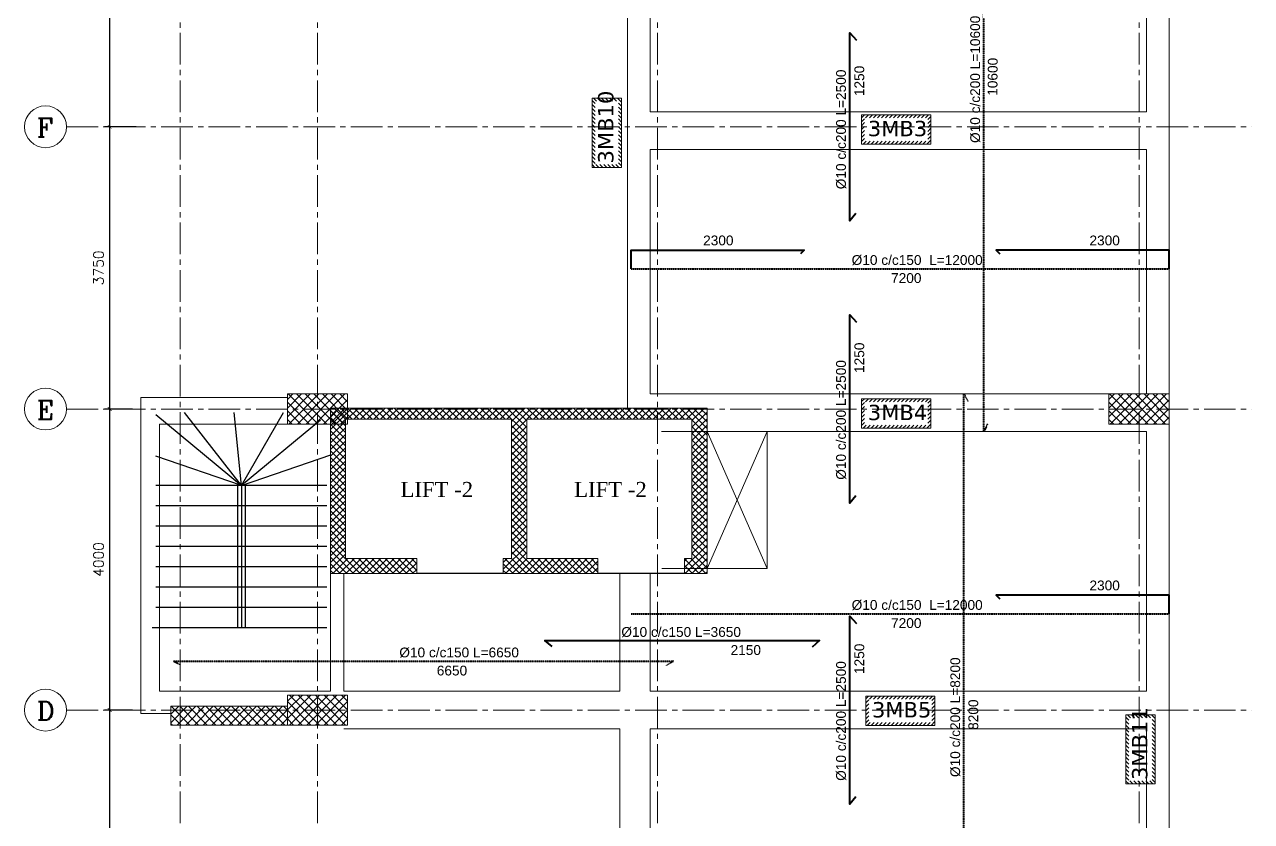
# Model space of a CAD drawing. Header units: inches. Extents: x -26151 to 62940, y -10194 to 246332.
# Drawn here: x 30132 to 31763, y 118053 to 119112 of the extents above; entities that cross this region are included whole.
import ezdxf

# ---------------------------------------------------------------- set-up
doc = ezdxf.new("R2010")
doc.units = ezdxf.units.IN
doc.header["$LTSCALE"] = 0.7
doc.header["$MEASUREMENT"] = 0
for name, pattern in [('ACAD_ISO10W100', [18, 12, -3, 0, -3]), ('CENTER2', [1.125, 0.75, -0.125, 0.125, -0.125]), ('DASHED2', [0.375, 0.25, -0.125])]:
    doc.linetypes.add(name, pattern=pattern)
doc.layers.get('0').update_dxf_attribs({"lineweight": 13})
doc.layers.get('Defpoints').update_dxf_attribs({"lineweight": 5})
for name, color, linetype, lineweight in [('axis', 254, 'ACAD_ISO10W100', 9), ('BEAM', 5, 'Continuous', 0), ('COLUMN', 4, 'Continuous', 20), ('dim', 1, 'Continuous', 25), ('hach 1', 254, 'Continuous', 9), ('hatch', 9, 'Continuous', 9), ('TEXT', 3, 'Continuous', 25), ('top renforcment', 7, 'Continuous', 40), ('VIS', 8, 'Continuous', 18)]:
    doc.layers.add(name, color=color, linetype=linetype, lineweight=lineweight)
doc.layers.add('FURNITURE', color=4, linetype='Continuous')
doc.styles.add('100', font='romans.shx', dxfattribs={"height": 13.5})
doc.styles.add('GENERATED_STYLE_4', font='verdanai.ttf')
doc.styles.add('QW', font='times.ttf', dxfattribs={"height": 15})
doc.styles.add('romanc', font='verdana.ttf', dxfattribs={"height": 250})
doc.styles.get("Standard").update_dxf_attribs({"font": 'arial.ttf', "height": 13})
doc.dimstyles.new('abr100', dxfattribs={"dimtxt": 15, "dimasz": 5, "dimexe": 7, "dimexo": 7, "dimgap": 8, "dimtad": 1, "dimdec": 0, "dimlfac": 10, "dimzin": 4, "dimdsep": 46, "dimtxsty": '100', "dimblk": 'ARCHTICK', "dimcen": 0.09, "dimdle": 7, "dimclrd": 1, "dimclre": 8, "dimclrt": 2, "dimadec": 0, "dimazin": 1, "dimtfac": 1, "dimtdec": 0, "dimtix": 1, "dimtofl": 0, "dimtmove": 0, "dimatfit": 3, "dimldrblk": 'ARCHTICK', "dimfxl": 0, "dimtolj": 1, "dimtzin": 0, "dimlwd": -1, "dimlwe": -1, "dimarcsym": 0})
doc.dimstyles.get("Standard").update_dxf_attribs({"dimtxt": 13, "dimasz": 5, "dimexe": 0.18, "dimexo": 0.0625, "dimgap": 6, "dimtad": 1, "dimdec": 0, "dimlfac": 10, "dimzin": 0, "dimdsep": 46, "dimtxsty": 'Standard', "dimblk": 'ARCHTICK', "dimcen": 0.09, "dimse1": 1, "dimse2": 1, "dimclrd": 1, "dimclre": 7, "dimclrt": 3, "dimadec": 0, "dimazin": 0, "dimtfac": 1, "dimtdec": 0, "dimtix": 1, "dimtofl": 0, "dimtmove": 0, "dimatfit": 3, "dimldrblk": 'ARCHTICK', "dimfxl": 0, "dimtolj": 1, "dimtzin": 0, "dimarcsym": 0})

# ---------------------------------------------------------------- blocks, each defined once
blk = doc.blocks.new('_ArchTick')
at = {"color": 0, "linetype": 'ByBlock', "lineweight": 0, "const_width": 0.15}
blk.add_lwpolyline([(-0.5, -0.5), (0.5, 0.5)], dxfattribs=at)
blk = doc.blocks.new('*D637')
at = {"layer": 'Defpoints', "color": 0, "transparency": 16777216}
for p in [(30245.6, 118201.1), (30282.8, 118201.1), (30262.9, 117826.1)]:
    blk.add_point(p, dxfattribs=at)
at = {"layer": 'dim', "color": 8, "transparency": 16777216}
for p, q in [((30275.8, 118201.1), (30238.6, 118201.1)), ((30255.9, 117826.1), (30238.6, 117826.1))]:
    blk.add_line(p, q, dxfattribs=at)
at = {"layer": 'dim', "color": 1, "transparency": 16777216}
blk.add_line((30245.6, 117819.1), (30245.6, 118208.1), dxfattribs=at)
at = {"layer": 'dim', "color": 1, "transparency": 16777216, "xscale": 5, "yscale": 5, "zscale": 5}
for p, rotation in [((30245.6, 118201.1), 90), ((30245.6, 117826.1), 270)]:
    blk.add_blockref('_ArchTick', p, dxfattribs=dict(at, rotation=rotation))
at = {"layer": 'dim', "color": 2, "transparency": 16777216, "insert": (30230.8, 118013.6), "char_height": 13.5, "attachment_point": 5, "rotation": 90, "style": '100'}
blk.add_mtext('\\A1;3750', dxfattribs=at)
blk = doc.blocks.new('*D638')
at = {"layer": 'Defpoints', "color": 0, "transparency": 16777216}
for p in [(30245.6, 118601.1), (30282.8, 118601.1), (30282.8, 118201.1)]:
    blk.add_point(p, dxfattribs=at)
at = {"layer": 'dim', "color": 1, "transparency": 16777216}
blk.add_line((30245.6, 118194.1), (30245.6, 118608.1), dxfattribs=at)
at = {"layer": 'dim', "color": 8, "transparency": 16777216}
for p, q in [((30275.8, 118601.1), (30238.6, 118601.1)), ((30275.8, 118201.1), (30238.6, 118201.1))]:
    blk.add_line(p, q, dxfattribs=at)
at = {"layer": 'dim', "color": 1, "transparency": 16777216, "xscale": 5, "yscale": 5, "zscale": 5}
for p, rotation in [((30245.6, 118601.1), 90), ((30245.6, 118201.1), 270)]:
    blk.add_blockref('_ArchTick', p, dxfattribs=dict(at, rotation=rotation))
at = {"layer": 'dim', "color": 2, "transparency": 16777216, "insert": (30230.8, 118401.1), "char_height": 13.5, "attachment_point": 5, "rotation": 90, "style": '100'}
blk.add_mtext('\\A1;4000', dxfattribs=at)
blk = doc.blocks.new('*D639')
at = {"layer": 'Defpoints', "color": 0, "transparency": 16777216}
for p in [(30245.6, 118976.1), (30287.8, 118976.1), (30282.8, 118601.1)]:
    blk.add_point(p, dxfattribs=at)
at = {"layer": 'dim', "color": 1, "transparency": 16777216}
blk.add_line((30245.6, 118594.1), (30245.6, 118983.1), dxfattribs=at)
at = {"layer": 'dim', "color": 8, "transparency": 16777216}
for p, q in [((30280.8, 118976.1), (30238.6, 118976.1)), ((30275.8, 118601.1), (30238.6, 118601.1))]:
    blk.add_line(p, q, dxfattribs=at)
at = {"layer": 'dim', "color": 1, "transparency": 16777216, "xscale": 5, "yscale": 5, "zscale": 5}
for p, rotation in [((30245.6, 118976.1), 90), ((30245.6, 118601.1), 270)]:
    blk.add_blockref('_ArchTick', p, dxfattribs=dict(at, rotation=rotation))
at = {"layer": 'dim', "color": 2, "transparency": 16777216, "insert": (30230.8, 118788.6), "char_height": 13.5, "attachment_point": 5, "rotation": 90, "style": '100'}
blk.add_mtext('\\A1;3750', dxfattribs=at)
blk = doc.blocks.new('*D640')
at = {"layer": 'Defpoints', "color": 0, "transparency": 16777216}
for p in [(30245.6, 119351.1), (30282.8, 119351.1), (30287.8, 118976.1)]:
    blk.add_point(p, dxfattribs=at)
at = {"layer": 'dim', "color": 1, "transparency": 16777216}
blk.add_line((30245.6, 118969.1), (30245.6, 119358.1), dxfattribs=at)
at = {"layer": 'dim', "color": 8, "transparency": 16777216}
for p, q in [((30275.8, 119351.1), (30238.6, 119351.1)), ((30280.8, 118976.1), (30238.6, 118976.1))]:
    blk.add_line(p, q, dxfattribs=at)
at = {"layer": 'dim', "color": 1, "transparency": 16777216, "xscale": 5, "yscale": 5, "zscale": 5}
for p, rotation in [((30245.6, 119351.1), 90), ((30245.6, 118976.1), 270)]:
    blk.add_blockref('_ArchTick', p, dxfattribs=dict(at, rotation=rotation))
at = {"layer": 'dim', "color": 2, "transparency": 16777216, "insert": (30230.8, 119163.6), "char_height": 13.5, "attachment_point": 5, "rotation": 90, "style": '100'}
blk.add_mtext('\\A1;3750', dxfattribs=at)
blk = doc.blocks.new('lift')
at = {"layer": 'axis'}
h = blk.add_hatch(dxfattribs=at)
h.set_pattern_fill('ANSI37', color=256, scale=50, style=0)
h.paths.add_polyline_path([(354851.4, -40571.9), (354816.4, -40571.9), (354350.9, -40571.9), (354350.9, -40772), (354350.9, -40792), (354465.6, -40792), (354465.6, -40772), (354370.9, -40772), (354370.9, -40586.9), (354591.3, -40586.9), (354591.3, -40772), (354580.6, -40772), (354580.6, -40792), (354706.4, -40792), (354706.4, -40772), (354611.7, -40772), (354611.7, -40586.9), (354831.4, -40586.9), (354831.4, -40772), (354821.4, -40772), (354821.4, -40792), (354851.4, -40792)])
at = {"linetype": 'ByBlock'}
for points in [[(354350.9, -40772), (354350.9, -40772), (354350.9, -40571.9), (354816.4, -40571.9)], [(354375.9, -40571.9), (354756.4, -40571.9)], [(354375.9, -40571.9), (354756.4, -40571.9)], [(354816.4, -40571.9), (354851.4, -40571.9), (354851.4, -40792), (354821.4, -40792)], [(354465.6, -40792), (354350.9, -40792), (354350.9, -40586.9)], [(354370.9, -40586.9), (354591.3, -40586.9)], [(354380.9, -40772), (354370.9, -40772), (354370.9, -40586.9)], [(354591.3, -40586.9), (354591.3, -40772)], [(354611.7, -40586.9), (354831.4, -40586.9), (354831.4, -40772), (354821.4, -40772)], [(354611.7, -40586.9), (354611.7, -40772)], [(354370.9, -40772), (354465.6, -40772)], [(354465.6, -40772), (354465.6, -40792)], [(354591.3, -40772), (354580.6, -40772)], [(354580.6, -40772), (354580.6, -40792)], [(354590.6, -40772), (354580.6, -40772), (354580.6, -40792)], [(354706.4, -40772), (354611.7, -40772)], [(354706.4, -40772), (354706.4, -40792)], [(354821.4, -40772), (354821.4, -40792)], [(354831.4, -40772), (354821.4, -40772), (354821.4, -40792)], [(354706.4, -40792), (354580.6, -40792)]]:
    blk.add_lwpolyline(points, dxfattribs=at)
at = {"layer": 'FURNITURE'}
for p, q in [((354580.6, -40792), (354465.6, -40792)), ((354580.6, -40792), (354465.6, -40792)), ((354821.4, -40792), (354706.4, -40792))]:
    blk.add_line(p, q, dxfattribs=at)
blk = doc.blocks.new('*D1035')
at = {"layer": 'Defpoints', "color": 0, "transparency": 16777216}
for p in [(30933.9, 118762.4, -7649.3), (31653.9, 118762.4, -48044.7), (31653.9, 118762.4)]:
    blk.add_point(p, dxfattribs=at)
at = {"layer": 'TEXT', "color": 3, "transparency": 16777216, "insert": (31304.4, 118775), "char_height": 13, "attachment_point": 5}
blk.add_mtext('\\A1;7200', dxfattribs=at)
blk = doc.blocks.new('*D1036')
at = {"layer": 'Defpoints', "color": 0, "transparency": 16777216}
for p in [(30938.9, 118787.5, 11818.4), (31653.9, 118787.5, -7649.3), (31653.9, 118785.8)]:
    blk.add_point(p, dxfattribs=at)
at = {"layer": 'TEXT', "color": 3, "transparency": 16777216, "insert": (31318.9, 118798.8), "char_height": 13, "attachment_point": 5}
blk.add_mtext('\\A1;%%C10 c/c150  L=12000', dxfattribs=at)
blk = doc.blocks.new('*D1037')
at = {"layer": 'Defpoints', "color": 0, "transparency": 16777216}
for p in [(30938.9, 118814.1, 11818.4), (30938.9, 118812.4), (31168.8, 118814.1, 13009.9)]:
    blk.add_point(p, dxfattribs=at)
at = {"layer": 'TEXT', "color": 3, "transparency": 16777216, "insert": (31054.6, 118825), "char_height": 13, "attachment_point": 5}
blk.add_mtext('\\A1;2300', dxfattribs=at)
blk = doc.blocks.new('*D1038')
at = {"layer": 'Defpoints', "color": 0, "transparency": 16777216}
for p in [(31423.9, 118814.1, 13009.9), (31653.9, 118814.1, 23636.7), (31653.9, 118812.4)]:
    blk.add_point(p, dxfattribs=at)
at = {"layer": 'TEXT', "color": 3, "transparency": 16777216, "insert": (31568.1, 118825), "char_height": 13, "attachment_point": 5}
blk.add_mtext('\\A1;2300', dxfattribs=at)
blk = doc.blocks.new('*D1039')
at = {"layer": 'Defpoints', "color": 0, "transparency": 16777216}
for p in [(30933.9, 118304, -7649.3), (31653.9, 118304, -48044.7), (31653.9, 118304)]:
    blk.add_point(p, dxfattribs=at)
at = {"layer": 'TEXT', "color": 3, "transparency": 16777216, "insert": (31304.4, 118316.6), "char_height": 13, "attachment_point": 5}
blk.add_mtext('\\A1;7200', dxfattribs=at)
blk = doc.blocks.new('*D1040')
at = {"layer": 'Defpoints', "color": 0, "transparency": 16777216}
for p in [(30938.9, 118329.1, 11818.4), (31653.9, 118329.1, -7649.3), (31653.9, 118327.5)]:
    blk.add_point(p, dxfattribs=at)
at = {"layer": 'TEXT', "color": 3, "transparency": 16777216, "insert": (31318.9, 118340.5), "char_height": 13, "attachment_point": 5}
blk.add_mtext('\\A1;%%C10 c/c150  L=12000', dxfattribs=at)
blk = doc.blocks.new('*D1041')
at = {"layer": 'Defpoints', "color": 0, "transparency": 16777216}
for p in [(31423.9, 118355.7, 13009.9), (31653.9, 118355.7, 23636.7), (31653.9, 118354)]:
    blk.add_point(p, dxfattribs=at)
at = {"layer": 'TEXT', "color": 3, "transparency": 16777216, "insert": (31568.1, 118366.6), "char_height": 13, "attachment_point": 5}
blk.add_mtext('\\A1;2300', dxfattribs=at)
blk = doc.blocks.new('*D1054')
at = {"layer": 'Defpoints', "color": 0, "transparency": 16777216}
for p in [(30973.9, 118268.2, -26473), (31188.9, 118268.2, -40395.4), (31188.9, 118268.2)]:
    blk.add_point(p, dxfattribs=at)
at = {"layer": 'TEXT', "color": 3, "transparency": 16777216, "insert": (31091.1, 118280.8), "char_height": 13, "attachment_point": 5}
blk.add_mtext('\\A1;2150', dxfattribs=at)
blk = doc.blocks.new('*D1055')
at = {"layer": 'Defpoints', "color": 0, "transparency": 16777216}
for p in [(30823.9, 118293.3), (31188.9, 118293.3), (31188.9, 118291.6)]:
    blk.add_point(p, dxfattribs=at)
at = {"layer": 'TEXT', "color": 3, "transparency": 16777216, "insert": (31005.2, 118304.6), "char_height": 13, "attachment_point": 5}
blk.add_mtext('\\A1;%%C10 c/c150 L=3650', dxfattribs=at)
blk = doc.blocks.new('*D1056')
at = {"layer": 'Defpoints', "color": 0, "transparency": 16777216}
for p in [(30329.9, 118240.9, -19467.6), (30994.9, 118240.9, -59863), (30994.9, 118240.9)]:
    blk.add_point(p, dxfattribs=at)
at = {"layer": 'TEXT', "color": 3, "transparency": 16777216, "insert": (30700.6, 118253.5), "char_height": 13, "attachment_point": 5}
blk.add_mtext('\\A1;6650', dxfattribs=at)
blk = doc.blocks.new('*D1057')
at = {"layer": 'Defpoints', "color": 0, "transparency": 16777216}
for p in [(30329.8, 118266.1), (30994.9, 118266.1, -19467.6), (30994.9, 118264.4)]:
    blk.add_point(p, dxfattribs=at)
at = {"layer": 'TEXT', "color": 3, "transparency": 16777216, "insert": (30710.1, 118277.4), "char_height": 13, "attachment_point": 5}
blk.add_mtext('\\A1;%%C10 c/c150 L=6650', dxfattribs=at)
blk = doc.blocks.new('*D1060')
at = {"layer": 'Defpoints', "color": 0, "transparency": 16777216}
for p in [(31406.2, 118621.1, -59863), (31406.2, 118621.1), (31406.2, 117801.1, -59863)]:
    blk.add_point(p, dxfattribs=at)
at = {"layer": 'TEXT', "color": 3, "transparency": 16777216, "insert": (31393.6, 118195), "char_height": 13, "attachment_point": 5, "rotation": 90}
blk.add_mtext('\\A1;8200', dxfattribs=at)
blk = doc.blocks.new('*D1061')
at = {"layer": 'Defpoints', "color": 0, "transparency": 16777216}
for p in [(31381, 118621.1, -19467.6), (31382.7, 118621.1), (31381, 117801, -40395.4)]:
    blk.add_point(p, dxfattribs=at)
at = {"layer": 'TEXT', "color": 3, "transparency": 16777216, "insert": (31369.7, 118191.6), "char_height": 13, "attachment_point": 5, "rotation": 90}
blk.add_mtext('\\A1;%%C10 c/c200 L=8200', dxfattribs=at)
blk = doc.blocks.new('*D1062')
at = {"layer": 'Defpoints', "color": 0, "transparency": 16777216}
for p in [(31432.7, 119631.1, -59863), (31437.5, 119631), (31422.7, 118571.1, -59863)]:
    blk.add_point(p, dxfattribs=at)
at = {"layer": 'TEXT', "color": 3, "transparency": 16777216, "insert": (31419.3, 119042.5), "char_height": 13, "attachment_point": 5, "rotation": 89.4595}
blk.add_mtext('\\A1;10600', dxfattribs=at)
blk = doc.blocks.new('*D1063')
at = {"layer": 'Defpoints', "color": 0, "transparency": 16777216}
for p in [(31407.5, 119631.1, -19467.6), (31409.2, 119631.1), (31407.5, 118571, -40395.4)]:
    blk.add_point(p, dxfattribs=at)
at = {"layer": 'TEXT', "color": 3, "transparency": 16777216, "insert": (31396.2, 119039.1), "char_height": 13, "attachment_point": 5, "rotation": 90}
blk.add_mtext('\\A1;%%C10 c/c200 L=10600', dxfattribs=at)
blk = doc.blocks.new('*D1066')
at = {"layer": 'Defpoints', "color": 0, "transparency": 16777216}
for p in [(31254.7, 118726.1, -26473), (31254.7, 118726.1), (31254.7, 118601.1, -26473)]:
    blk.add_point(p, dxfattribs=at)
at = {"layer": 'TEXT', "color": 3, "transparency": 16777216, "insert": (31242.1, 118669.2), "char_height": 13, "attachment_point": 5, "rotation": 89.9999}
blk.add_mtext('\\A1;1250', dxfattribs=at)
blk = doc.blocks.new('*D1067')
at = {"layer": 'Defpoints', "color": 0, "transparency": 16777216}
for p in [(31229.6, 118726.1, 13922.4), (31230.9, 118726.1), (31229.6, 118476.1, -15202.2)]:
    blk.add_point(p, dxfattribs=at)
at = {"layer": 'TEXT', "color": 3, "transparency": 16777216, "insert": (31217.9, 118586.6), "char_height": 13, "attachment_point": 5, "rotation": 90}
blk.add_mtext('\\A1;%%C10 c/c200 L=2500', dxfattribs=at)
blk = doc.blocks.new('*D1071')
at = {"layer": 'Defpoints', "color": 0, "transparency": 16777216}
for p in [(31254.7, 119101.1, -26473), (31254.7, 119101.1), (31254.7, 118976.1, -26473)]:
    blk.add_point(p, dxfattribs=at)
at = {"layer": 'TEXT', "color": 3, "transparency": 16777216, "insert": (31242.1, 119037), "char_height": 13, "attachment_point": 5, "rotation": 90}
blk.add_mtext('\\A1;1250', dxfattribs=at)
blk = doc.blocks.new('*D1072')
at = {"layer": 'Defpoints', "color": 0, "transparency": 16777216}
for p in [(31229.6, 119101.1, 13922.4), (31230.9, 119101.1), (31229.6, 118851.1)]:
    blk.add_point(p, dxfattribs=at)
at = {"layer": 'TEXT', "color": 3, "transparency": 16777216, "insert": (31217.9, 118972.6), "char_height": 13, "attachment_point": 5, "rotation": 90}
blk.add_mtext('\\A1;%%C10 c/c200 L=2500', dxfattribs=at)
blk = doc.blocks.new('*D1073')
at = {"layer": 'Defpoints', "color": 0, "transparency": 16777216}
for p in [(31254.7, 118326.1, -26473), (31254.7, 118326.1), (31254.7, 118201.1, -26473)]:
    blk.add_point(p, dxfattribs=at)
at = {"layer": 'TEXT', "color": 3, "transparency": 16777216, "insert": (31242.1, 118269.2), "char_height": 13, "attachment_point": 5, "rotation": 89.9999}
blk.add_mtext('\\A1;1250', dxfattribs=at)
blk = doc.blocks.new('*D1074')
at = {"layer": 'Defpoints', "color": 0, "transparency": 16777216}
for p in [(31229.6, 118326.1, 13922.4), (31230.9, 118326.1), (31229.6, 118076.1, -15202.2)]:
    blk.add_point(p, dxfattribs=at)
at = {"layer": 'TEXT', "color": 3, "transparency": 16777216, "insert": (31217.9, 118186.6), "char_height": 13, "attachment_point": 5, "rotation": 90}
blk.add_mtext('\\A1;%%C10 c/c200 L=2500', dxfattribs=at)

msp = doc.modelspace()

# ---------------------------------------------------------------- hatches: boundary and pattern name
at = {"layer": 'hach 1', "linetype": 'ByBlock'}
h = msp.add_hatch(dxfattribs=at)
h.set_pattern_fill('ANSI31', color=256, scale=30, angle=90, style=0)
h.set_pattern_definition([(135, (150564.881, 131379.532), (-2.65165043, -2.65165043), [])])
h.paths.add_polyline_path([(30886.71, 119014.08), (30886.71, 118922.14), (30925.71, 118922.14), (30925.71, 119014.08)])
h.paths.add_polyline_path([(30890.71, 119010.08), (30921.71, 119010.08), (30921.71, 118926.14), (30890.71, 118926.14)], flags=16)
h = msp.add_hatch(dxfattribs=at)
h.set_pattern_fill('ANSI31', color=256, scale=30, style=0)
h.set_pattern_definition([(45, (43702.474, -686.185), (-2.65165043, 2.65165043), [])])
h.paths.add_polyline_path([(31337.02, 118991.98), (31245.08, 118991.98), (31245.08, 118952.98), (31337.02, 118952.98)])
h.paths.add_polyline_path([(31333.02, 118987.98), (31333.02, 118956.98), (31249.08, 118956.98), (31249.08, 118987.98)], flags=16)
h = msp.add_hatch(dxfattribs=at)
h.set_pattern_fill('ANSI31', color=256, scale=30, style=0)
h.set_pattern_definition([(45, (43702.474, -1063.4062), (-2.65165043, 2.65165043), [])])
h.paths.add_polyline_path([(31337.02, 118614.76), (31245.08, 118614.76), (31245.08, 118575.76), (31337.02, 118575.76)])
h.paths.add_polyline_path([(31333.02, 118610.76), (31333.02, 118579.76), (31249.08, 118579.76), (31249.08, 118610.76)], flags=16)
h = msp.add_hatch(dxfattribs=at)
h.set_pattern_fill('ANSI31', color=256, scale=30, style=0)
h.set_pattern_definition([(45, (43707.99, -1458.4062), (-2.65165043, 2.65165043), [])])
h.paths.add_polyline_path([(31342.54, 118219.76), (31250.59, 118219.76), (31250.59, 118180.76), (31342.54, 118180.76)])
h.paths.add_polyline_path([(31338.54, 118215.76), (31338.54, 118184.76), (31254.59, 118184.76), (31254.59, 118215.76)], flags=16)
h = msp.add_hatch(dxfattribs=at)
h.set_pattern_fill('ANSI31', color=256, scale=30, angle=90, style=0)
h.set_pattern_definition([(135, (151274.5944, 130560.3892), (-2.65165043, -2.65165043), [])])
h.paths.add_polyline_path([(31596.43, 118194.94), (31596.43, 118102.99), (31635.43, 118102.99), (31635.43, 118194.94)])
h.paths.add_polyline_path([(31600.43, 118190.94), (31631.43, 118190.94), (31631.43, 118106.99), (31600.43, 118106.99)], flags=16)
at = {"layer": 'hatch', "ltscale": 0.5}
h = msp.add_hatch(dxfattribs=at)
h.set_pattern_fill('NET', color=256, scale=65, angle=45, style=0)
h.set_pattern_definition([(45, (-432678.329, -142612.6286), (-5.7452426, 5.7452426), []), (135, (-432678.329, -142612.6286), (-5.7452426, -5.7452426), [])])
h.paths.add_polyline_path([(30481.86, 118621.08), (30561.86, 118621.08), (30561.86, 118581.08), (30481.86, 118581.08)])
h = msp.add_hatch(dxfattribs=at)
h.set_pattern_fill('NET', color=256, scale=65, angle=45, style=0)
h.set_pattern_definition([(45, (-431586.329, -142612.6286), (-5.7452426, 5.7452426), []), (135, (-431586.329, -142612.6286), (-5.7452426, -5.7452426), [])])
h.paths.add_polyline_path([(31573.86, 118621.08), (31653.86, 118621.08), (31653.86, 118581.08), (31573.86, 118581.08)])
h = msp.add_hatch(dxfattribs=at)
h.set_pattern_fill('NET', color=256, scale=65, angle=45, style=0)
h.set_pattern_definition([(45, (-366261.829, -128534.149), (-5.7452426, 5.7452426), []), (135, (-366261.829, -128534.149), (-5.7452426, -5.7452426), [])])
h.paths.add_polyline_path([(30481.86, 118221.08), (30561.86, 118221.08), (30561.86, 118181.08), (30481.86, 118181.08)])
h = msp.add_hatch(dxfattribs=at)
h.set_pattern_fill('NET', color=256, scale=65, angle=45, style=0)
h.set_pattern_definition([(45, (-366261.829, -128534.149), (-5.7452426, 5.7452426), []), (135, (-366261.829, -128534.149), (-5.7452426, -5.7452426), [])])
edge = h.paths.add_edge_path()
edge.add_line((30481.86, 118181.08), (30326.86, 118181.08))
edge.add_line((30326.86, 118181.08), (30326.86, 118206.08))
edge.add_line((30326.86, 118206.08), (30481.86, 118206.08))

# ---------------------------------------------------------------- linework, layer by layer
at = {"lineweight": 20}
for centre in [(30160.31, 118976.08), (30160.31, 118601.08), (30160.31, 118201.08)]:
    msp.add_ellipse(centre, major_axis=(-0.02, 27.86), ratio=1, start_param=4.7118466, end_param=10.9950319, dxfattribs=at)
at = {"layer": 'axis', "linetype": 'CENTER2', "ltscale": 80}
for p, q in [((30339.36, 116601.69), (30339.36, 119991.98)), ((30521.86, 116601.69), (30521.86, 119991.98)), ((30973.86, 116601.69), (30973.86, 119991.98)), ((31613.86, 116601.69), (31613.86, 119991.98)), ((30188.17, 118976.08), (31763.22, 118976.08)), ((30188.17, 118601.08), (31763.22, 118601.08)), ((30188.17, 118201.08), (31763.22, 118201.08))]:
    msp.add_line(p, q, dxfattribs=at)
at = {"layer": 'BEAM', "linetype": 'Continuous'}
for p, q in [((30933.86, 118601.95), (30933.86, 119645.26)), ((31653.86, 116684.57), (31653.86, 119621.82)), ((30963.86, 118996.08), (30963.86, 119326.08)), ((31623.86, 119326.08), (31623.86, 118996.08)), ((30963.86, 118996.08), (31623.86, 118996.08)), ((30963.86, 118621.08), (30963.86, 118946.08)), ((30963.86, 118946.08), (31623.86, 118946.08)), ((31623.86, 118946.08), (31623.86, 118621.08)), ((30963.86, 118621.08), (31623.86, 118621.08)), ((30311.91, 118581.08), (30481.86, 118581.08)), ((30311.91, 118226.08), (30311.91, 118581.08)), ((30539.12, 118571.08), (30539.12, 118226.08)), ((30979.06, 118571.08), (31623.86, 118571.08)), ((31119.63, 118389.37), (31119.63, 118571.08)), ((31623.86, 118571.08), (31623.86, 118226.08)), ((30556.86, 118382.37), (30556.86, 118226.08)), ((30923.86, 118226.08), (30923.86, 118382.37)), ((30963.86, 118226.08), (30963.86, 118382.37)), ((30979.63, 118389.37), (31119.63, 118389.37)), ((30311.91, 118226.08), (30539.12, 118226.08)), ((30556.86, 118226.08), (30923.86, 118226.08)), ((30963.86, 118226.08), (31623.86, 118226.08)), ((30556.86, 118176.08), (30923.86, 118176.08)), ((30923.86, 116684.71), (30923.86, 118176.08)), ((30963.86, 117851.08), (30963.86, 118176.08)), ((30963.86, 118176.08), (31623.86, 118176.08)), ((31623.86, 118176.08), (31623.86, 117851.08))]:
    msp.add_line(p, q, dxfattribs=at)
msp.add_lwpolyline([(30326.86, 118196.64), (30286.92, 118196.64), (30286.92, 118616.34), (30481.86, 118616.33)], dxfattribs=at)
at = {"layer": 'COLUMN'}
for points in [[(30481.86, 118621.08), (30561.86, 118621.08), (30561.86, 118581.08), (30481.86, 118581.08)], [(31573.86, 118621.08), (31653.86, 118621.08), (31653.86, 118581.08), (31573.86, 118581.08)], [(30481.86, 118221.08), (30561.86, 118221.08), (30561.86, 118181.08), (30481.86, 118181.08)], [(30481.86, 118221.08), (30561.86, 118221.08), (30561.86, 118181.08), (30481.86, 118181.08)]]:
    msp.add_lwpolyline(points, close=True, dxfattribs=at)
msp.add_lwpolyline([(30481.86, 118181.08), (30326.86, 118181.08), (30326.86, 118206.08), (30481.86, 118206.08)], dxfattribs=at)
at = {"layer": 'FURNITURE', "ltscale": 3}
for p, q in [((30306.92, 118593.83), (30420.64, 118499.47)), ((30420.64, 118499.47), (30345.16, 118596.33)), ((30420.64, 118499.47), (30410.89, 118596.33)), ((30420.64, 118499.47), (30476.62, 118596.33)), ((30525.86, 118586.33), (30420.64, 118499.47)), ((30420.64, 118499.47), (30306.92, 118538.58)), ((30420.64, 118499.47), (30539.36, 118540.3)), ((30534.36, 118499.47), (30306.92, 118499.47)), ((30415.64, 118499.47), (30415.64, 118310.47)), ((30420.64, 118499.47), (30420.64, 118310.47)), ((30425.64, 118499.47), (30425.64, 118310.47)), ((30534.36, 118472.47), (30306.92, 118472.47)), ((30534.36, 118445.47), (30306.92, 118445.47)), ((30534.36, 118418.23), (30306.92, 118418.46)), ((30534.36, 118391.23), (30306.92, 118391.46)), ((30534.36, 118364.23), (30306.92, 118364.46)), ((30534.36, 118337.47), (30306.92, 118337.47)), ((30534.36, 118310.47), (30301.92, 118310.47))]:
    msp.add_line(p, q, dxfattribs=at)
at = {"layer": 'hach 1', "linetype": 'ByBlock'}
for points in [[(30886.71, 118922.14), (30886.71, 119014.08), (30925.71, 119014.08), (30925.71, 118922.14)], [(31245.08, 118991.98), (31337.02, 118991.98), (31337.02, 118952.98), (31245.08, 118952.98)], [(31245.08, 118614.76), (31337.02, 118614.76), (31337.02, 118575.76), (31245.08, 118575.76)], [(31250.59, 118219.76), (31342.54, 118219.76), (31342.54, 118180.76), (31250.59, 118180.76)], [(31596.43, 118102.99), (31596.43, 118194.94), (31635.43, 118194.94), (31635.43, 118102.99)]]:
    msp.add_lwpolyline(points, close=True, dxfattribs=at)
at = {"layer": 'top renforcment', "color": 4, "linetype": 'DASHED2', "ltscale": 2}
for points, elevation in [([(31412.29, 118580.79), (31407.49, 118571.05), (31407.49, 119631.08), (31413.31, 119621.34)], 34486.2), ([(30938.86, 118787.55), (30938.86, 118787.55), (31653.86, 118787.55), (31653.86, 118787.55)], -11818.36), ([(31385.82, 117810.79), (31381.02, 117801.05), (31381.02, 118621.08), (31386.84, 118611.34)], 34486.2), ([(30938.86, 118329.18), (30938.86, 118329.18), (31653.86, 118329.18), (31653.86, 118329.18)], -11818.36), ([(30339.58, 118261.28), (30329.84, 118266.08), (30994.87, 118266.09), (30985.12, 118260.27)], -5909.18)]:
    msp.add_lwpolyline(points, dxfattribs=dict(at, elevation=elevation))
at = {"layer": 'top renforcment', "color": 3}
for points, elevation in [([(31237.39, 118860.83), (31229.53, 118851.09), (31229.52, 119101.09), (31238.41, 119091.35)], 1096.17), ([(30938.86, 118787.55), (30938.86, 118812.35), (31168.75, 118812.35), (31163.91, 118807.32)], -11818.36), ([(31653.86, 118787.55), (31653.86, 118812.35), (31423.97, 118812.35), (31428.81, 118807.32)], -11818.36), ([(31237.39, 118485.83), (31229.53, 118476.08), (31229.52, 118726.08), (31238.41, 118716.34)], 1096.17), ([(31653.86, 118329.18), (31653.86, 118353.98), (31423.97, 118353.98), (31428.81, 118348.95)], -11818.36), ([(31237.39, 118085.83), (31229.53, 118076.08), (31229.52, 118326.08), (31238.41, 118316.34)], 1096.17), ([(30833.61, 118285.5), (30823.87, 118293.37), (31188.87, 118293.37), (31179.13, 118284.49)], -13009.85)]:
    msp.add_lwpolyline(points, dxfattribs=dict(at, elevation=elevation))
at = {"layer": 'VIS', "linetype": 'Continuous', "lineweight": 5}
for p, q in [((31039.63, 118389.37), (31119.63, 118571.08)), ((31119.63, 118389.37), (31039.63, 118571.08))]:
    msp.add_line(p, q, dxfattribs=at)

# ---------------------------------------------------------------- block references
msp.add_blockref('lift', (-323811.8, 159174.34), dxfattribs=at)

# ---------------------------------------------------------------- texts
at = {"layer": 'TEXT', "color": 2, "style": 'romanc'}
for s, p in [('3MB10', (30915.15, 118927.34)), ('3MB11', (31624.86, 118108.19))]:
    msp.add_text(s, height=20.4, rotation=90, dxfattribs=at).set_placement(p)
for s, p in [('3MB3', (31253.28, 118963.55)), ('3MB4', (31253.28, 118586.33)), ('3MB5', (31258.79, 118191.33))]:
    msp.add_text(s, height=20.4, dxfattribs=at).set_placement(p)
at = {"layer": 'TEXT', "color": 7, "style": 'QW'}
for p in [(30632.19, 118484.2), (30863, 118484.2)]:
    msp.add_text('LIFT -2', height=20, dxfattribs=at).set_placement(p)
at = {"layer": 'TEXT', "char_height": 25, "attachment_point": 1, "style": 'GENERATED_STYLE_4'}
for s, insert in [('{\\Fromanc|c0;F}', (30148.85, 118987.59)), ('{\\Fromanc|c0;E}', (30148.85, 118612.59)), ('{\\Fromanc|c0;D}', (30148.85, 118212.59))]:
    msp.add_mtext(s, dxfattribs=dict(at, insert=insert))

# ---------------------------------------------------------------- dimensions: what is measured, and where the dimension line sits
at = {"layer": 'dim'}
for base, p1, p2, picture, middle in [((30245.58, 119351.08), (30287.79, 118976.08), (30282.79, 119351.08), '*D640', (30230.83, 119163.58)), ((30245.58, 118976.08), (30282.79, 118601.08), (30287.79, 118976.08), '*D639', (30230.83, 118788.58)), ((30245.58, 118601.08), (30282.79, 118201.08), (30282.79, 118601.08), '*D638', (30230.83, 118401.08)), ((30245.58, 118201.08), (30262.88, 117826.08), (30282.79, 118201.08), '*D637', (30230.83, 118013.58))]:
    dim = msp.add_linear_dim(base=base, p1=p1, p2=p2, angle=90, dimstyle='abr100', dxfattribs=at)
    dim.commit()
    dim.dimension.update_dxf_attribs({"geometry": picture, "text_midpoint": middle})
at = {"layer": 'TEXT'}
for base, p1, p2, picture, middle in [((31409.21, 119631.08, 47496.06), (31407.52, 118571.05, 7100.68), (31407.52, 119631.08, 28028.42), '*D1063', (31409.21, 119039.1, 47496.06)), ((31230.95, 119101.09, 14106.02), (31229.55, 118851.09, 14106.02), (31229.55, 119101.09, 28028.42), '*D1072', (31230.95, 118972.62, 14106.02)), ((31230.95, 118726.08, 14106.02), (31229.55, 118476.08, -1096.17), (31229.56, 118726.08, 28028.42), '*D1067', (31230.95, 118586.57, 14106.02)), ((31382.75, 118621.08, 47496.06), (31381.05, 117801.05, 7100.68), (31381.05, 118621.08, 28028.42), '*D1061', (31382.75, 118191.65, 47496.06)), ((31230.95, 118326.08, 14106.02), (31229.55, 118076.08, -1096.17), (31229.56, 118326.08, 28028.42), '*D1074', (31230.95, 118186.57, 14106.02))]:
    dim = msp.add_linear_dim(base=base, p1=p1, p2=p2, angle=90, text='%%C10 c/c200 L=<>', dimstyle='Standard', override={"dimsd1": 1, "dimsd2": 1, "dimfxl": 0.1, "dimfxlon": 1}, dxfattribs=at)
    dim.commit()
    dim.dimension.update_dxf_attribs({"geometry": picture, "text_midpoint": middle, "dimtype": 160})
for base, p1, p2, angle, picture, middle, dimtype in [((31437.46, 119631.04, 59863.02), (31422.68, 118571.08), (31432.68, 119631.08), 89.45949, '*D1062', (31431.91, 119042.42, 59863.02), 161), ((31254.72, 119101.09, 26472.98), (31254.72, 118976.09), (31254.72, 119101.09), 90, '*D1071', (31254.72, 119036.99, 26472.98), 161), ((30938.86, 118812.35, -11818.36), (31168.83, 118814.05, 1191.5), (30938.86, 118814.05), 180, '*D1037', (31054.64, 118812.35, -11818.36), 160), ((31653.86, 118762.35, 13558.46), (30933.9, 118762.35, 5909.18), (31653.86, 118762.35, -34486.2), 360, '*D1035', (31304.36, 118762.35, 13558.46), 161), ((31254.72, 118726.08, 26472.98), (31254.72, 118601.09), (31254.72, 118726.08), 89.99992, '*D1066', (31254.72, 118669.18, 26472.98), 161), ((31406.22, 118621.08, 59863.02), (31406.22, 117801.08), (31406.22, 118621.08), 90, '*D1060', (31406.22, 118194.97, 59863.02), 161), ((31653.86, 118303.98, 13558.46), (30933.9, 118303.98, 5909.18), (31653.86, 118303.98, -34486.2), 360, '*D1039', (31304.36, 118303.98, 13558.46), 161), ((31254.72, 118326.08, 26472.98), (31254.72, 118201.09), (31254.72, 118326.08), 89.99992, '*D1073', (31254.72, 118269.18, 26472.98), 161), ((31188.87, 118268.18, 12366.96), (30973.87, 118268.18, -14106.02), (31188.87, 118268.18, -28028.42), 360, '*D1054', (31091.07, 118268.18, 12366.96), 161), ((30994.87, 118240.89, 19467.64), (30329.87, 118240.89), (30994.87, 118240.89, -40395.38), 360, '*D1056', (30700.64, 118240.89, 19467.64), 161)]:
    dim = msp.add_linear_dim(base=base, p1=p1, p2=p2, angle=angle, dimstyle='Standard', override={"dimsd1": 1, "dimsd2": 1, "dimfxl": 0.1, "dimfxlon": 1}, dxfattribs=at)
    dim.commit()
    dim.dimension.update_dxf_attribs({"geometry": picture, "text_midpoint": middle, "dimtype": dimtype})
for base, p1, p2, text, picture, middle in [((31653.86, 118785.82, 1191.5), (30938.86, 118787.52, 13009.85), (31653.86, 118787.52, -6457.78), '%%C10 c/c150  L=12000', '*D1036', (31318.86, 118785.82, 1191.5)), ((31653.86, 118327.45, 1191.5), (30938.86, 118329.15, 13009.85), (31653.86, 118329.15, -6457.78), '%%C10 c/c150  L=12000', '*D1040', (31318.86, 118327.45, 1191.5)), ((31188.87, 118291.65), (30823.87, 118293.34), (31188.87, 118293.34), '%%C10 c/c150 L=<>', '*D1055', (31005.25, 118291.65)), ((30994.87, 118264.36, 7100.68), (30329.84, 118266.05, 7100.68), (30994.87, 118266.05, -12366.96), '%%C10 c/c150 L=<>', '*D1057', (30710.14, 118264.36, 7100.68))]:
    dim = msp.add_linear_dim(base=base, p1=p1, p2=p2, text=text, dimstyle='Standard', override={"dimsd1": 1, "dimsd2": 1, "dimfxl": 0.1, "dimfxlon": 1}, dxfattribs=at)
    dim.commit()
    dim.dimension.update_dxf_attribs({"geometry": picture, "text_midpoint": middle, "dimtype": 160})
for base, p1, p2, picture, middle in [((31653.86, 118812.35, -11818.36), (31423.89, 118814.05, 1191.5), (31653.86, 118814.05, 11818.36), '*D1038', (31568.08, 118812.35, -11818.36)), ((31653.86, 118353.98, -11818.36), (31423.89, 118355.68, 1191.5), (31653.86, 118355.68, 11818.36), '*D1041', (31568.08, 118353.98, -11818.36))]:
    dim = msp.add_linear_dim(base=base, p1=p1, p2=p2, dimstyle='Standard', override={"dimsd1": 1, "dimsd2": 1, "dimfxl": 0.1, "dimfxlon": 1}, dxfattribs=at)
    dim.commit()
    dim.dimension.update_dxf_attribs({"geometry": picture, "text_midpoint": middle, "dimtype": 160})

doc.saveas('drawing.dxf')
